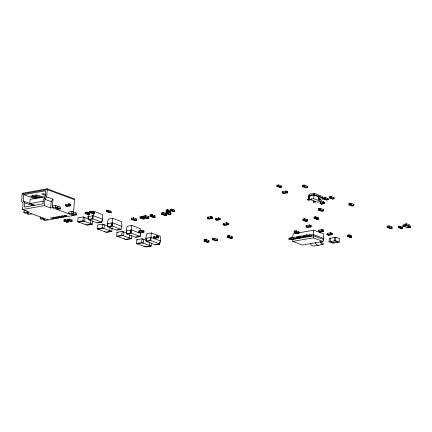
<?xml version="1.0" encoding="UTF-8"?>
<svg xmlns="http://www.w3.org/2000/svg" width="432" height="432" viewBox="0 0 432 432"><rect width="100%" height="100%" fill="white"/><g stroke="black" fill="none" stroke-linecap="round" stroke-linejoin="round"><path stroke-width="0.65" d="M24.646 192.85L47.331 188.784L46.737 196.889L44.939 199.298L44.453 205.659L50.668 207.97L55.566 207.112L57.046 207.657L57.175 205.961L55.696 205.411L52.434 205.983M318.692 198.882L318.832 196.663A1.107 0.772 -69.6 0 0 318.2 195.869L317.768 195.939L317.72 196.576L318.325 196.727L318.184 198.898A0.772 0.54 -69.6 0 0 318.697 199.541L320.452 199.881L320.501 199.244L318.762 198.904M314.15 193.369L313.713 198.715L321.111 201.463L322.601 198.385L322.45 196.452L314.15 193.369L309.236 194.233L308.794 196.117L309.793 199.406L317.196 202.149L321.111 201.463M93.528 211.21L92.939 218.846L101.817 222.14L102.67 219.224L102.406 214.504L93.528 211.21L91.568 211.55M112.774 218.354L112.185 225.99L121.063 229.284L121.916 226.368L121.651 221.648L112.774 218.354L108.2 219.154L107.217 223.771L107.617 226.789L116.494 230.089L121.063 229.284M126.155 230.888L127.138 226.276L131.706 225.472L131.117 233.107L140 236.407L140.848 233.491L131.377 229.97L126.155 230.888L126.549 233.912L135.427 237.206L140 236.407M151.362 232.951L150.773 240.586L159.656 243.88L160.51 240.964L160.245 236.245L151.362 232.951L146.794 233.75L145.811 238.367L146.205 241.385L155.088 244.685L159.656 243.88M313.832 230.186L313.249 237.821L322.974 241.434L323.789 239.582L323.563 233.798L313.832 230.186L298.609 232.859M23.998 192.964L22.918 193.12L22.189 193.849L21.6 201.301L23.069 203.137L22.577 209.498L28.798 211.81L23.9 212.668L24.03 210.967L25.99 210.627M23.231 201.015L23.722 194.654L45.592 190.814L45.106 197.176L43.308 199.584L42.984 203.828L24.376 207.09L24.7 202.851L23.231 201.015L34.258 205.108M27.254 210.962L27.167 212.096L48.184 219.899M31.903 213.851L28.636 214.423L27.157 213.878L27.243 212.744M34.717 205.411L29.786 203.575L30.11 199.336L44.474 196.814L44.334 198.634M37.157 198.121L32.416 196.366L32.497 195.302M43.529 218.792L43.443 219.92L45.074 219.634L43.297 218.975L41.666 219.262L40.187 218.711L40.316 217.015M50.668 207.97L51.16 201.604L52.952 199.201L46.737 196.889M52.952 199.201L52.299 207.684L73.321 215.487M43.443 219.92L44.923 220.471L53.411 218.981L53.509 217.674M55.566 207.112L55.696 205.411M53.411 218.981L50.447 217.885L51.786 217.647L54.745 218.749L56.079 218.511L56.16 217.453M60.302 208.867L58.822 208.316L57.191 208.607L57.321 206.906L58.952 206.62L60.431 207.171L60.302 208.867L57.04 209.439M58.822 208.316L58.952 206.62M56.079 218.511L53.12 217.415L54.454 217.177L57.413 218.279L58.752 218.047L58.833 216.983M58.752 218.047L55.787 216.945L57.127 216.713L60.086 217.809L61.42 217.577L61.506 216.513M61.42 217.577L58.46 216.475L59.794 216.243L62.759 217.339L64.093 217.107L64.174 216.049M64.001 221.098L64.087 219.953L65.653 219.677L68.499 220.73L68.413 221.875L66.841 222.151L64.001 221.098L65.567 220.822L68.413 221.875M64.368 221.103L65.923 220.952L64.098 221.006L64.168 220.115L66.01 219.807L64.957 220.12M65.513 205.837L65.61 204.536L69.163 203.915L70.772 204.514L70.675 205.81L67.122 206.437L65.513 205.837L69.061 205.211L70.675 205.81M66.053 204.46L65.956 205.756L67.576 206.21M65.567 220.822L65.653 219.677M65.934 220.828L65.734 219.839L65.999 219.937M64.093 217.107L61.133 216.005L62.467 215.773L65.426 216.869L66.766 216.637L66.847 215.579M68.332 221.719L66.49 222.021L68.332 221.719L68.402 220.828M67.592 220.466L67.678 219.321L69.244 219.046L72.09 220.104L71.998 221.249L70.432 221.524L67.592 220.466L69.158 220.19L71.998 221.249M67.689 220.374L67.759 219.483L69.601 219.181L69.325 219.208L69.514 220.325L67.689 220.374L69.255 220.099M69.061 205.211L69.163 203.915M69.158 220.19L69.244 219.046M70.238 205.745L68.618 205.292L68.72 203.99L70.33 204.59M70.087 221.265L71.923 221.087L71.734 219.969M71.847 213.154L71.982 211.459L68.715 212.031L68.585 213.727L71.847 213.154L73.332 213.705L73.462 212.009L71.982 211.459M71.647 221.114L71.923 221.087M73.505 213.122L74.536 199.708A1.237 0.864 -69.6 0 0 73.715 198.682L47.336 188.892M76.588 214.915L75.109 214.364L73.472 214.65L73.602 212.954L75.238 212.668L76.718 213.219L76.588 214.915L68.099 216.405L65.14 215.303L63.801 215.541L66.766 216.637M75.109 214.364L75.238 212.668M92.669 221.092L92.426 224.273L87.205 225.191L77.728 221.675L78.025 217.858L83.246 216.94L88.063 218.727M92.426 224.273L82.949 220.757L83.246 216.94M85.131 213.505L85.223 212.36L86.789 212.085L89.629 213.138L89.543 214.283L87.977 214.558L85.131 213.505L87.053 213.359L85.228 213.408L85.298 212.517L87.14 212.215M86.789 212.085L86.697 213.23L89.543 214.283M86.8 213.133L86.864 212.242M87.631 214.299L89.197 214.024L87.631 214.299L87.896 214.402M88.787 218.403L88.695 219.586L88.398 219.478L88.625 216.508M88.42 214.31L89.462 214.126L89.532 213.235L88.231 213.192M89.867 212.674L89.953 211.529L91.519 211.253L94.365 212.306L94.273 213.451L92.707 213.727L89.867 212.674L91.789 212.528L89.964 212.576L90.034 211.691L91.876 211.383M91.519 211.253L91.433 212.398L94.273 213.451M91.53 212.306L91.6 211.415M92.362 213.467L93.928 213.192L92.362 213.467L92.626 213.57M92.702 217.712L92.615 218.9L92.318 218.792L92.545 215.822M93.15 213.478L94.198 213.295L94.262 212.404L92.961 212.36M112.115 227.659L111.818 231.476L106.596 232.394L97.124 228.874L97.416 225.056L102.638 224.138L108.032 226.141M97.578 222.885L101.79 222.307L101.925 220.525M111.818 231.476L102.346 227.956L102.638 224.138M106.623 211.756L106.715 210.611L108.281 210.335L111.121 211.388L111.035 212.539L109.469 212.809L106.623 211.756L108.545 211.615L106.72 211.664L106.79 210.773L108.632 210.465M108.281 210.335L108.189 211.48L111.035 212.539M108.556 211.486L108.356 210.497M107.941 226.735L107.644 226.622L107.87 223.652M110.954 212.377L109.112 212.679L110.954 212.377L110.765 211.259L109.723 211.442M111.996 224.262L111.856 226.044L111.559 225.936L111.791 222.966M131.603 235.548L131.36 238.729L126.139 239.647L116.662 236.131L116.959 232.313L122.18 231.395L126.997 233.183M131.36 238.729L121.883 235.213L122.18 231.395M126.873 233.852L126.576 233.744L126.808 230.774M131.02 230.197L130.793 233.167L130.496 233.053L130.723 230.083M131.468 219.397L131.571 218.101L133.348 217.787L136.566 218.986L136.469 220.282L134.692 220.595L131.468 219.397L133.245 219.089L136.469 220.282M131.884 219.402L133.65 219.235L133.747 217.939M131.96 218.392L131.571 218.101M133.245 219.089L133.348 217.787M134.298 220.298L136.064 220.131L136.166 218.835M151.443 242.914L151.195 246.094L145.973 247.012L136.501 243.497L136.793 239.679L142.015 238.761L146.259 240.332M138.764 232.319L138.861 231.023L142.414 230.396L144.023 230.996L143.926 232.292L140.373 232.918L138.764 232.319L142.312 231.698L143.926 232.292M145.055 217.496L144.952 218.792L143.181 219.105L139.957 217.906L140.06 216.61L141.831 216.297L144.65 217.345M139.304 230.942L139.207 232.243L140.827 232.697M140.373 217.912L142.133 217.744L142.236 216.448L141.053 216.659M135.756 237.152L139.968 236.574L140.06 235.386M144.952 218.792L141.734 217.598L141.831 216.297M142.787 218.813L144.553 218.646L144.639 217.49M142.312 231.698L142.414 230.396M151.195 246.094L141.723 242.579L142.015 238.761M143.71 217.247L143.813 215.951L145.589 215.638L148.808 216.837L148.711 218.133L146.934 218.446L143.71 217.247L145.487 216.94L148.711 218.133M144.126 217.253L145.892 217.085L145.989 215.789M144.202 216.243L143.813 215.951M143.494 232.227L141.869 231.773L141.971 230.477L143.046 230.872M145.487 216.94L145.589 215.638M146.626 240.143L146.534 241.331L146.237 241.218L146.464 238.248M148.408 216.686L148.306 217.987L146.529 218.295L147.728 217.944M150.044 216.302L150.147 215.001L151.924 214.688L155.142 215.887L155.045 217.183L153.268 217.496L150.044 216.302L151.821 215.989L155.045 217.183M150.46 216.308L152.226 216.14L152.323 214.839L150.147 215.001M151.821 215.989L151.924 214.688M150.541 239.452L150.449 240.64L150.152 240.532L150.379 237.562M152.874 217.204L154.64 217.037L154.742 215.735M153.565 237.816L153.668 236.515L157.216 235.894L158.83 236.493L158.728 237.789L155.174 238.415L153.565 237.816L157.118 237.19L158.728 237.789M154.111 236.439L154.008 237.735L155.633 238.189M157.118 237.19L157.216 235.894M158.296 237.724L156.676 237.271L156.773 235.969L158.382 236.569M166.73 213.851L166.633 215.152L164.857 215.46L161.633 214.267L161.735 212.971L163.512 212.657L169.101 214.715L170.878 214.407L170.975 213.106L166.126 211.27L166.217 210.125L167.783 209.849L170.624 210.902L170.537 212.047L168.971 212.323M155.412 244.625L159.629 244.048L159.764 242.266M162.049 214.272L163.814 214.105L163.912 212.809L161.735 212.971M166.633 215.152L163.409 213.953L163.512 212.657M167.654 213.208L167.756 211.912L165.98 212.225L165.877 213.521L167.654 213.208L170.878 214.407M166.228 211.172L166.293 210.281L168.14 209.979L167.859 210.011L168.048 211.124L166.228 211.172L167.794 210.902M166.293 213.527L168.059 213.359L168.156 212.063M166.331 213.705L166.228 215.001L164.452 215.314L165.65 214.963M167.783 209.849L167.697 210.994L170.537 212.047M169.668 211.88L168.615 212.193L170.456 211.891L170.267 210.773M168.707 214.423L170.473 214.256L170.575 212.96M170.208 210.551L170.294 209.407L171.86 209.131L174.706 210.19L174.62 211.334L173.048 211.61L170.208 210.551L171.774 210.276L174.62 211.334M172.217 209.266L170.375 209.569L170.305 210.46L172.141 210.281L170.575 210.557M171.774 210.276L171.86 209.131M171.871 210.184L171.941 209.293M172.703 211.351L174.274 211.075L172.703 211.351L172.973 211.448M174.35 210.055L174.539 211.172L173.491 211.356M204.017 241.067L204.115 239.771L205.891 239.458L209.115 240.651L209.012 241.952L207.236 242.266L204.017 241.067L205.794 240.754L209.012 241.952M204.428 241.072L206.194 240.905L206.296 239.609L204.115 239.771M207.322 218.506L207.425 217.21L210.973 216.583L212.587 217.183L212.485 218.479L208.931 219.105L207.322 218.506L210.875 217.885L212.485 218.479M205.794 240.754L205.891 239.458M207.868 217.129L207.765 218.43L209.39 218.884M208.71 240.505L208.613 241.801L206.836 242.114L208.624 241.655M210.875 217.885L210.973 216.583M212.053 218.414L210.433 217.96L210.53 216.664L211.604 217.064M212.128 217.404L212.587 217.183M212.323 239.69L212.425 238.394L214.202 238.081L217.42 239.274L217.323 240.575L215.546 240.883L212.323 239.69L214.099 239.377L217.323 240.575M212.738 239.695L214.504 239.528L214.601 238.232M212.814 238.685L212.425 238.394M215.411 219.721L215.498 218.576L218.63 218.025L220.05 218.549L219.964 219.699L216.832 220.244L215.411 219.721L218.543 219.17L218.63 218.025M217.231 220.05L215.519 219.575L215.887 218.506L216.837 218.857M214.099 239.377L214.202 238.081M215.8 219.65L215.519 219.575M219.942 218.695L218.241 218.09L219.942 218.695L219.877 219.586L218.149 219.24L219.964 219.699M218.457 219.056L218.522 218.165L218.23 218.219M217.021 239.128L216.918 240.424L215.141 240.737L216.34 240.386M219.65 218.749L220.05 218.549M223.085 224.807L223.187 223.506L226.741 222.885L228.35 223.484L228.247 224.78L224.699 225.401L223.085 224.807L226.638 224.181L228.247 224.78M223.63 223.43L223.533 224.726L225.153 225.18M226.638 224.181L226.741 222.885M227.815 224.716L226.195 224.262L226.292 222.961L228.35 223.484M227.313 237.222L227.41 235.926L229.187 235.613L232.405 236.806L232.308 238.108L230.531 238.415L227.313 237.222L229.084 236.909L232.308 238.108M227.723 237.227L229.489 237.06L229.586 235.764L227.41 235.926M229.084 236.909L229.187 235.613M232.006 236.66L231.903 237.956L230.132 238.27L231.914 237.811M276.934 186.408L277.025 185.263L278.591 184.988L281.432 186.041L281.345 187.191L279.779 187.466L276.934 186.408L278.5 186.133L281.345 187.191M278.948 185.117L277.101 185.425L277.036 186.316L278.867 186.138L277.301 186.413M278.5 186.133L278.591 184.988M278.602 186.041L278.667 185.15M279.434 187.207L281.264 187.029L281.075 185.911M282.226 192.937L282.323 191.635L285.876 191.014L287.485 191.614L287.388 192.91L283.835 193.531L282.226 192.937L285.779 192.31L287.388 192.91M282.771 191.56L282.668 192.856L284.288 193.309M285.433 191.09L285.331 192.391L286.956 192.845M285.779 192.31L285.876 191.014M288.835 239.101L288.922 238.037L291.206 237.638L292.572 238.145A0.724 0.475 80 0 0 292.837 238.108L293.944 237.303A3.229 2.138 80 0 1 295.142 237.141L296.53 237.654L296.449 238.712L295.18 238.243A2.128 1.404 80 0 0 294.246 238.367L293.269 239.085A1.825 1.21 80 0 1 292.464 239.198L291.125 238.696L288.835 239.101L290.174 239.598A1.825 1.21 80 0 0 290.984 239.49M291.125 238.696L291.206 237.638M294.084 232.384L294.181 231.088L295.958 230.774L299.182 231.968L299.079 233.269L297.302 233.577L294.084 232.384L295.861 232.07L299.079 233.269M294.494 232.389L296.26 232.222L296.363 230.926M294.575 231.379L294.181 231.088M295.861 232.07L295.958 230.774M296.347 237.784L296.428 236.72L298.712 236.32L300.078 236.828A0.724 0.475 80 0 0 300.348 236.79L301.455 235.985A3.229 2.138 80 0 1 302.648 235.823L304.042 236.336L303.961 237.395L302.692 236.925A2.128 1.404 80 0 0 301.752 237.049L300.775 237.767A1.825 1.21 80 0 1 299.97 237.881L298.631 237.379L296.347 237.784L297.686 238.28A1.825 1.21 80 0 0 298.49 238.172M298.777 231.822L298.679 233.118L296.903 233.431L298.096 233.08M302.33 186.673L302.432 185.377L304.209 185.063L307.427 186.257L307.33 187.558L305.554 187.866L302.33 186.673L304.106 186.359L307.33 187.558M298.631 237.379L298.712 236.32M302.746 186.678L304.511 186.511L304.609 185.215L302.432 185.377M304.106 186.359L304.209 185.063M305.159 187.574L306.925 187.407L307.028 186.111M302.967 220.244L303.053 219.1L304.619 218.824L307.465 219.883L307.373 221.027L305.807 221.303L302.967 220.244L304.533 219.969L307.373 221.027M303.064 220.153L304.889 220.104L303.323 220.379L303.134 219.262L304.976 218.959L303.923 219.267M304.533 219.969L304.619 218.824M304.63 219.877L304.7 218.986L304.965 219.083M305.996 236.855A1.825 1.21 80 0 1 305.192 236.963L303.853 236.466L303.934 235.402L306.218 235.003L307.589 235.51A0.724 0.475 80 0 0 307.854 235.472L308.961 234.668A3.229 2.138 80 0 1 310.154 234.506L311.548 235.019L313.508 234.673L323.87 238.523M305.462 221.044L307.028 220.768L305.462 221.044L305.726 221.141M310.025 199.438A0.772 0.54 -69.6 0 1 309.398 200.281L307.643 199.94L307.692 199.309L308.345 199.114L308.524 196.933A1.107 0.772 -69.6 0 1 309.085 196.004M305.975 226.935L306.077 225.634L309.625 225.013L311.24 225.612L311.137 226.908L307.589 227.529L305.975 226.935L309.528 226.309L311.137 226.908M306.52 225.558L306.418 226.854L308.043 227.308M307.109 219.748L307.298 220.865L307.028 220.768M311.548 235.019L311.467 236.077L310.198 235.607A2.128 1.404 80 0 0 309.263 235.732L308.286 236.45A1.825 1.21 80 0 1 307.476 236.563L306.137 236.061L306.218 235.003M309.528 226.309L309.625 225.013M310.705 226.843L309.085 226.39L309.182 225.088L311.24 225.612M315.652 201.528A0.772 0.54 -69.6 0 1 315.025 202.37L313.27 202.03L313.319 201.393L313.978 201.155M314.064 218.295L314.15 217.15L315.722 216.875L318.562 217.933L318.476 219.078L316.904 219.353L314.064 218.295L315.63 218.025L318.476 219.078M316.073 217.01L314.231 217.312L314.161 218.203L315.997 218.025L314.431 218.3M315.63 218.025L315.722 216.875M315.733 217.928L315.797 217.037M318.395 218.916L316.553 219.218L318.395 218.916L318.206 217.798L317.164 217.982M319.27 199.438L319.318 198.806M318.524 210.044L318.627 208.748L320.398 208.435L323.622 209.633L323.519 210.929L321.748 211.243L318.524 210.044L320.301 209.731L323.519 210.929M319.027 208.894L318.929 210.195L320.701 209.882L320.803 208.586L318.627 208.748M320.096 203.612L320.188 202.468L323.32 201.917L324.74 202.446L324.653 203.591L321.521 204.142L320.096 203.612L323.233 203.062L324.653 203.591M320.501 203.418L321.91 204.071L320.204 203.467L320.576 202.397M318.411 231.552L318.514 230.251L322.061 229.63L323.676 230.224L323.573 231.525L320.02 232.146L318.411 231.552L321.964 230.926L323.573 231.525M320.301 209.731L320.398 208.435M318.956 230.175L318.854 231.471L320.479 231.925M321.354 210.946L323.12 210.778L323.217 209.482M322.85 203.002L324.567 203.483L324.632 202.592L322.931 201.987L323.876 202.338M323.141 202.954L323.212 202.063M323.233 203.062L323.32 201.917M323.687 198.995L323.779 197.851L325.345 197.575L328.185 198.634L328.099 199.778L326.533 200.054L323.687 198.995L325.253 198.72L328.099 199.778M324.054 199.001L325.62 198.725L323.789 198.904L323.854 198.013L325.701 197.71M325.166 197.926L323.779 197.851M321.964 230.926L322.061 229.63M325.253 198.72L325.345 197.575M325.62 198.725L325.42 197.737M323.141 231.46L321.521 231.007L321.619 229.705L323.676 230.224M323.228 230.305L321.608 229.851M310.424 243.567L311.24 244.955A1.825 1.21 80 0 0 311.985 245.635L313.324 246.132L323.104 244.42L323.185 243.356L321.856 242.865A0.724 0.475 80 0 1 321.57 242.622L320.998 241.655M327.742 199.643L328.018 199.616L327.829 198.499M329.6 198.007L329.692 196.862L331.258 196.587L334.098 197.64L334.012 198.785L332.446 199.06L329.6 198.007L331.533 197.737L329.967 198.013M329.702 197.91L329.767 197.019L331.614 196.717M326.997 234.738L327.1 233.437L330.647 232.816L332.262 233.415L332.159 234.711L328.606 235.337L326.997 234.738L330.55 234.112L332.159 234.711M327.542 233.361L327.44 234.657L329.065 235.111M331.258 196.587L331.166 197.732L334.012 198.785M331.268 197.64L331.333 196.749M332.1 198.801L333.666 198.526L332.1 198.801L332.365 198.904M329.038 241.801L329.297 238.405L335.826 237.26L339.53 238.631L339.266 242.028L332.737 243.173L329.038 241.801L335.567 240.651L339.266 242.028M330.55 234.112L330.647 232.816M330.604 238.178L330.345 241.569L334.044 242.946L334.076 242.519M333.742 197.51L333.931 198.628L332.888 198.812M331.727 234.646L330.107 234.193L330.205 232.891L332.262 233.415M334.519 237.487L334.26 240.883L337.959 242.255M335.567 240.651L335.826 237.26M348.851 204.881L348.953 203.585L350.73 203.272L353.948 204.471L353.851 205.767L352.075 206.08L348.851 204.881L350.627 204.574L353.851 205.767M349.267 204.887L351.032 204.719L351.13 203.423L348.953 203.585M347.236 236.385L347.328 235.24L348.894 234.965L351.734 236.023L351.648 237.168L350.082 237.443L347.236 236.385L348.802 236.115L351.648 237.168M347.603 236.39L349.169 236.115L347.333 236.293L347.404 235.402L349.25 235.1M350.627 204.574L350.73 203.272M348.802 236.115L348.894 234.965M349.169 236.115L348.97 235.127M351.68 205.789L353.446 205.621L353.549 204.32M351.567 237.006L349.726 237.308L351.567 237.006L351.378 235.888L350.336 236.072M387.099 227.475L387.202 226.174L388.973 225.86L392.197 227.059L392.099 228.355L390.323 228.668L387.099 227.475L388.876 227.162L392.099 228.355M387.515 227.48L389.281 227.313L389.378 226.012M387.59 226.471L387.202 226.174M388.876 227.162L388.973 225.86M389.929 228.377L391.694 228.209L391.792 226.908M398.293 227.588L398.385 226.444L399.951 226.168L402.791 227.227L402.705 228.371L401.139 228.647L398.293 227.588L399.865 227.313L402.705 228.371M398.396 227.497L400.216 227.448L398.65 227.723L398.461 226.606L400.307 226.303L399.249 226.611M399.865 227.313L399.951 226.168M399.962 227.221L400.027 226.33L400.297 226.427M400.793 228.388L402.359 228.112L400.793 228.388L401.058 228.485M402.435 227.092L402.624 228.209L402.359 228.112M402.997 226.082L403.051 225.342L405.664 224.883L410.4 226.643L410.341 227.383L407.732 227.842L402.997 226.082L405.605 225.623L410.341 227.383M403.142 226.136L403.186 225.612L403.628 225.774L403.882 224.235L406.496 223.776L409.779 224.996L410.179 227.318M405.605 225.623L405.664 224.883M405.718 225.202L406.253 225.104L406.496 223.776M405.783 225.688L405.826 225.164L406.253 225.104M407.57 227.777L407.608 227.254M408.181 225.817L409.417 226.282M101.817 222.14L97.249 222.944L88.371 219.645L87.977 216.621L88.96 212.009L90.261 211.783M292.437 237.74L293.317 233.788L297.286 233.091M309.085 196.717L308.842 199.001A0.772 0.54 -69.6 0 1 308.216 199.843L307.643 199.94M291.562 237.767L291.659 237.703A3.229 2.138 80 0 1 292.853 237.541L292.966 237.578M299.074 236.45L299.171 236.385A3.229 2.138 80 0 1 300.364 236.223L300.478 236.261M306.58 235.132L306.677 235.067A3.229 2.138 80 0 1 307.746 234.878M22.162 194.006L47.299 189.594L74.536 199.708M32.416 196.366L33.723 196.133L39.053 198.115M29.786 203.575L43.497 201.172M22.577 209.498L44.453 205.659M57.046 207.657L55.415 207.943L57.191 208.607M27.157 213.878L28.787 213.592L27.011 212.927L25.38 213.214L23.9 212.668M40.187 218.711L43.448 218.138M73.332 213.705L71.696 213.991L73.472 214.65M90.229 212.679L91.8 212.404M106.72 211.664L108.292 211.388M87.977 216.621L93.199 215.708L102.67 219.224L102.017 219.337M64.098 221.006L65.664 220.73M88.398 219.478L92.318 218.792M88.371 219.645L92.939 218.846M77.728 221.675L82.949 220.757M78.592 221.994L83.813 221.076M303.415 185.566L304.598 185.355M86.465 224.921L91.687 224.003M166.126 211.27L168.059 211M167.567 212.166L165.98 212.225M162.718 213.16L163.901 212.949M170.456 211.891L168.626 212.063M287.485 191.614L285.968 191.29M139.957 217.906L141.734 217.598M107.217 223.771L112.444 222.853L121.916 226.368M161.633 214.267L163.409 213.953M107.644 226.622L111.559 225.936M107.617 226.789L112.185 225.99M97.124 228.874L102.346 227.956M97.983 229.192L103.205 228.28M308.842 195.48L314.064 194.562L318.951 196.376M308.794 196.117L314.015 195.199L317.72 196.576M105.856 232.119L111.083 231.201M309.793 199.406L313.713 198.715M324.13 197.986L325.177 197.802M319.945 199.341L320.501 199.244M323.789 198.904L325.355 198.628M126.576 233.744L130.496 233.053M126.549 233.912L131.117 233.107M320.452 199.881L319.88 199.978A0.772 0.54 -69.6 0 1 319.367 199.336M143.581 231.071L144.023 230.996M116.662 236.131L121.883 235.213M313.27 202.03L313.837 201.933A0.772 0.54 -69.6 0 0 314.469 201.091M117.526 236.45L122.747 235.532M328.018 199.616L326.187 199.795L326.452 199.892M324.74 202.446L324.34 202.64L324.632 202.592M321.921 203.947L320.679 203.645M324.27 203.531L324.567 203.483M125.399 239.371L130.621 238.459M145.811 238.367L151.033 237.449L160.51 240.964L159.856 241.078M146.237 241.218L150.152 240.532M146.205 241.385L150.773 240.586M136.501 243.497L141.723 242.579M137.36 243.815L142.582 242.897M145.238 246.737L150.46 245.819M306.418 220.066L307.465 219.883M205.097 239.96L206.285 239.749M228.393 236.115L229.576 235.904M302.897 236.536L304.241 236.299M303.853 236.466L306.137 236.061M323.789 239.582L313.427 235.737L292.205 239.458L292.729 241.423L313.249 237.821M403.585 226.303L406.199 225.844M347.333 236.293L348.905 236.018M401.749 227.405L402.791 227.227M322.974 241.434L302.454 245.036L292.729 241.423M407.138 227.621L409.752 227.162M319.291 196.317L319.383 196.312A1.107 0.772 -69.6 0 1 320.015 197.1L319.874 199.319M43.216 197.122L36.488 194.843L34.857 195.129L42.352 197.694M329.692 196.862L330.037 197.122L329.767 197.019M403.051 225.342L403.645 225.563M319.567 196.609L322.65 197.753M320.134 197.473L322.601 198.385M398.385 226.444L398.736 226.573M322.92 202.111L323.865 202.468M277.025 185.263L277.371 185.522L277.101 185.425M311.159 198.839L311.753 199.06M313.319 201.393L313.907 201.614M314.15 217.15L314.496 217.409L314.231 217.312M347.328 235.24L347.679 235.375M303.053 219.1L303.41 219.235M310.322 236.277L309.058 235.807A2.128 1.404 80 0 0 308.648 235.742M308.335 236.164L309.182 236.477M303.934 235.402L304.819 235.732M304.997 236.266L306.337 236.763A1.825 1.21 80 0 0 307.141 236.655M323.104 244.42L321.764 243.923A1.825 1.21 80 0 1 321.019 243.238L320.204 241.855A2.128 1.404 80 0 0 320.08 241.666M302.816 237.595L301.547 237.125A2.128 1.404 80 0 0 300.904 237.103M300.407 237.325L301.671 237.8M297.486 237.584L298.825 238.081A1.825 1.21 80 0 0 299.635 237.973M318.211 245.279L316.872 244.777A1.825 1.21 80 0 1 316.127 244.096L315.311 242.708A2.128 1.404 80 0 0 315.193 242.525M295.31 238.912L294.041 238.442A2.128 1.404 80 0 0 293.549 238.383M293.323 238.799L294.165 239.117M289.98 238.901L291.319 239.398A1.825 1.21 80 0 0 292.124 239.29M215.811 219.521L216.756 219.877M207.425 217.21L208.494 217.609M170.294 209.407L170.64 209.666L170.375 209.569M166.217 210.125L166.568 210.254M106.715 210.611L107.066 210.74M131.706 225.472L140.584 228.771L140.719 231.131M89.953 211.529L90.299 211.788L90.034 211.691M138.861 231.023L139.936 231.417M85.223 212.36L85.568 212.62L85.298 212.517M44.939 199.298L51.16 201.604M40.003 197.932L33.815 195.631L30.548 196.204L36.742 198.504M101.493 222.199L101.79 222.307M120.739 229.343L121.036 229.451L116.824 230.029M139.671 236.461L139.968 236.574M159.332 243.94L159.629 244.048M23.722 194.654L35.359 198.974M116.959 232.313L117.866 232.648M136.793 239.679L137.7 240.014M24.7 202.851L32.665 205.805M67.678 219.321L68.024 219.58L67.759 219.483M64.087 219.953L64.444 220.082M45.83 194.638L43.34 193.639L41.71 193.925L45.349 195.41M123.244 235.715A3.316 2.192 80 0 0 123.541 231.898A8.338 2.257 4.4 0 1 122.99 232.157M129.584 238.07A4.379 2.9 80 0 1 129.654 234.797M118.19 236.412A3.062 2.025 80 0 1 118.022 236.633M124.362 238.988A2.884 1.906 80 0 1 124.227 238.658M143.084 243.081A3.316 2.192 80 0 0 143.375 239.263A8.338 2.257 4.4 0 1 142.83 239.522M149.423 245.435A4.379 2.9 80 0 1 149.494 242.163M138.029 243.778A3.062 2.025 80 0 1 137.862 243.999M144.202 246.353A2.884 1.906 80 0 1 144.061 246.024M84.31 221.265A3.316 2.192 80 0 0 84.607 217.447A8.338 2.257 4.4 0 1 84.353 217.577M90.65 223.614A4.379 2.9 80 0 1 90.828 220.061M79.256 221.956A3.062 2.025 80 0 1 79.088 222.178M85.293 224.208A2.884 1.906 80 0 1 85.18 223.862M103.707 228.463A3.316 2.192 80 0 0 103.999 224.645A8.338 2.257 4.4 0 1 103.448 224.899M110.047 230.818A4.379 2.9 80 0 1 110.117 227.545M98.647 229.16A3.062 2.025 80 0 1 98.48 229.381M104.819 231.736A2.884 1.906 80 0 1 104.684 231.406"/></g></svg>
